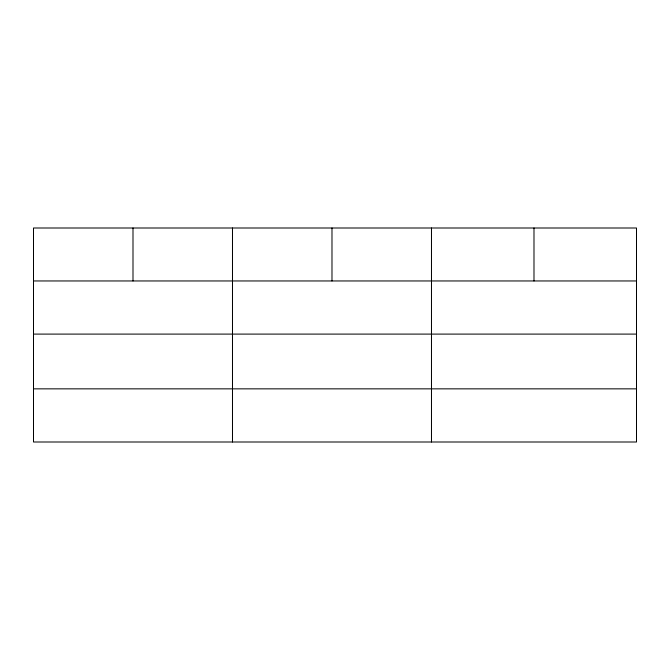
<?xml version="1.0" encoding="UTF-8"?>
<svg xmlns="http://www.w3.org/2000/svg" width="670" height="670" viewBox="0 0 670 670"><rect width="100%" height="100%" fill="white"/><g stroke="black" fill="none" stroke-linecap="round" stroke-linejoin="round"><path stroke-width="1" d="M636.5 334.096L636.5 228.001L33.5 228.001L33.5 441.999L636.5 441.999L636.5 334.096L33.5 334.096M33.5 280.956L636.5 280.956M33.5 388.851L636.5 388.851M533.99 228.001L533.99 280.956M431.48 228.001L431.48 441.999M331.985 228.001L331.985 280.956M232.49 228.001L232.49 441.999M132.995 228.001L132.995 280.956"/></g></svg>
